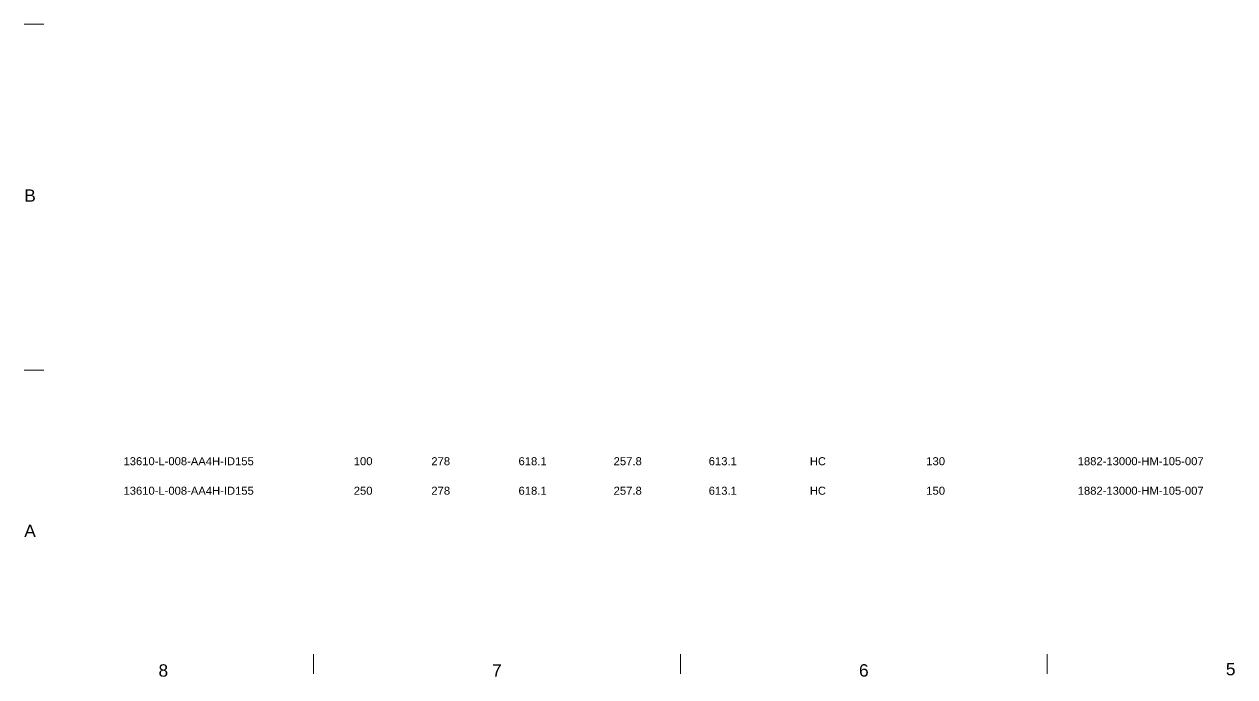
# Model space of a CAD drawing. Header units: inches. Extents: x 18 to 823, y 11 to 584.
# Drawn here: x 18.8 to 365.7, y 11.2 to 198.3 of the extents above; entities that cross this region are included whole.
import ezdxf
from ezdxf.enums import TextEntityAlignment as Align

# ---------------------------------------------------------------- set-up
doc = ezdxf.new("R2010")
doc.units = ezdxf.units.IN
doc.header["$MEASUREMENT"] = 0
doc.layers.add('1882-13610-HP-186-001-008(02OF02)_MODEL-EMBED 1_DWG$0$Default', color=7, linetype='Continuous')
doc.layers.add('BG 0 -1', color=7, linetype='Continuous')
doc.styles.add('1882-13610-HP-186-001-008(02OF02)_MODEL-EMBED 1_DWG$0$Arial', font='arial.ttf')
doc.styles.add('Arial', font='arial.ttf')

msp = doc.modelspace()

# ---------------------------------------------------------------- linework, layer by layer
at = {"layer": 'BG 0 -1', "color": 7, "linetype": 'Continuous', "lineweight": 9}
for p, q in [((24.49, 198.28), (18.83, 198.28)), ((24.49, 99.14), (18.83, 99.14)), ((101.7, 17.68), (101.7, 12.02)), ((206.83, 17.68), (206.83, 12.02)), ((311.95, 17.68), (311.95, 12.02))]:
    msp.add_line(p, q, dxfattribs=at)

# ---------------------------------------------------------------- texts
at = {"layer": '1882-13610-HP-186-001-008(02OF02)_MODEL-EMBED 1_DWG$0$Default', "color": 4, "style": '1882-13610-HP-186-001-008(02OF02)_MODEL-EMBED 1_DWG$0$Arial'}
for s, height, width, p in [('13610-L-008-AA4H-ID155', 2.2931, 1.002891, (47.28, 74.16)), ('100', 2.293, 1.008516, (113.24, 74.16)), ('278', 2.293, 1.008516, (135.47, 74.16)), ('618.1 ', 2.293, 1.008516, (160.45, 74.16)), ('257.8 ', 2.293, 1.008516, (187.7, 74.16)), ('613.1 ', 2.293, 1.008516, (214.95, 74.16)), ('HC', 2.293, 0.992063, (243.95, 74.16)), ('130', 2.293, 1.008516, (277.28, 74.16)), ('1882-13000-HM-105-007', 2.2931, 1.00296, (320.69, 74.16)), ('13610-L-008-AA4H-ID155', 2.2931, 1.002891, (47.28, 65.7)), ('250', 2.293, 1.008516, (113.24, 65.7)), ('618.1 ', 2.293, 1.008516, (160.45, 65.7)), ('257.8 ', 2.293, 1.008516, (187.7, 65.7)), ('613.1 ', 2.293, 1.008516, (214.95, 65.7)), ('HC', 2.293, 0.992063, (243.95, 65.7)), ('150', 2.293, 1.008516, (277.28, 65.7)), ('1882-13000-HM-105-007', 2.2931, 1.00296, (320.69, 65.7))]:
    msp.add_text(s, height=height, dxfattribs=dict(at, width=width)).set_placement(p, align=Align.TOP_LEFT)
at = {"layer": '1882-13610-HP-186-001-008(02OF02)_MODEL-EMBED 1_DWG$0$Default', "color": 7, "style": '1882-13610-HP-186-001-008(02OF02)_MODEL-EMBED 1_DWG$0$Arial', "width": 1.008516}
msp.add_text('278', height=2.293, dxfattribs=at).set_placement((135.47, 65.7), align=Align.TOP_LEFT)
at = {"layer": 'BG 0 -1', "color": 7, "style": 'Arial'}
for s, height, width, p in [('B ', 3.537, 1.005373, (18.84, 147.39)), ('A', 3.54, 1.004063, (18.84, 51.29))]:
    msp.add_text(s, height=height, dxfattribs=dict(at, width=width)).set_placement(p)
at = {"layer": 'BG 0 -1', "color": 7, "style": 'Arial', "width": 1.008516}
for s, p in [('8', (58.68, 13.03)), ('7', (154.26, 13.05)), ('6', (259.39, 13.05)), ('5', (364.51, 13.39))]:
    msp.add_text(s, height=3.54, dxfattribs=at).set_placement(p, align=Align.MIDDLE)

doc.saveas('drawing.dxf')
